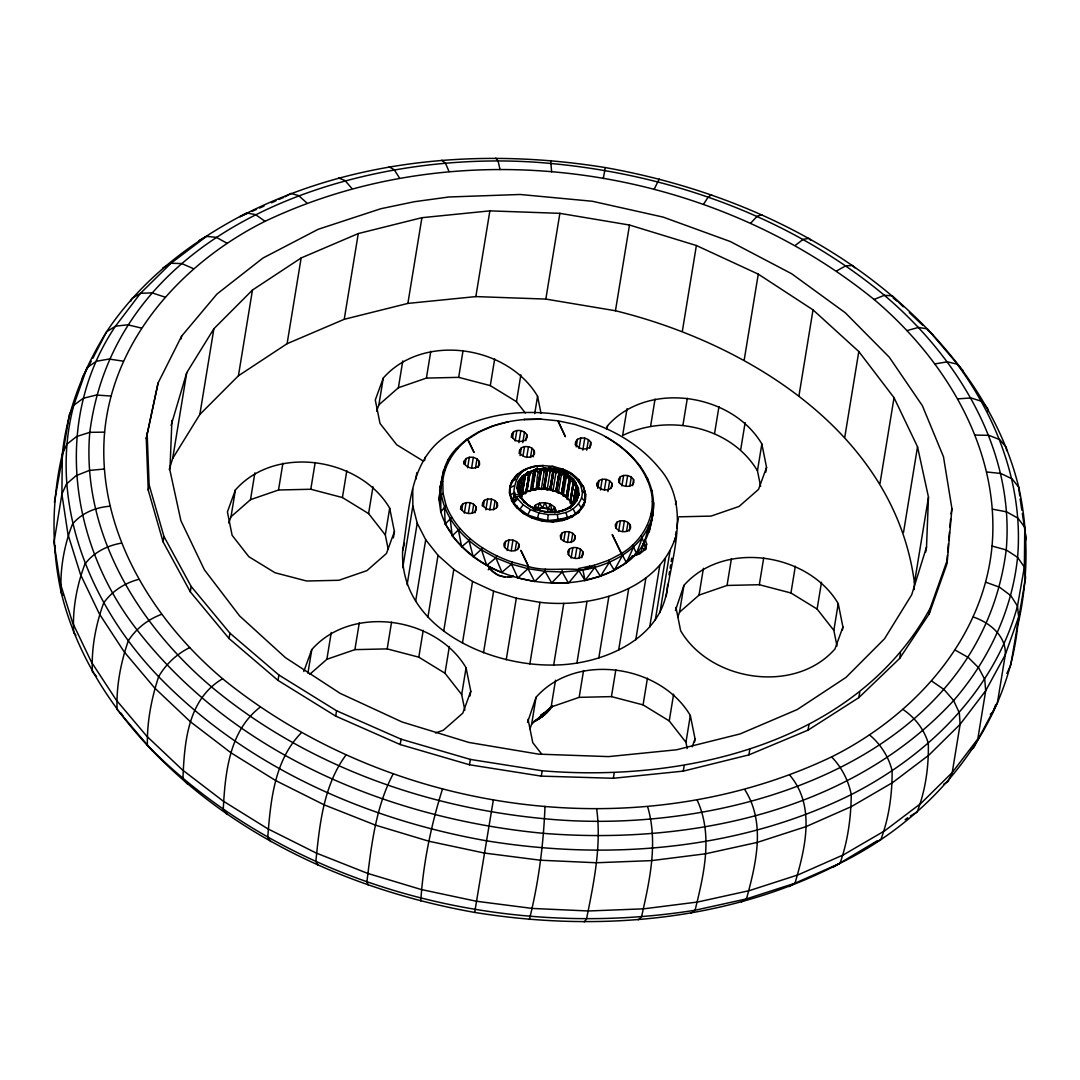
<?xml version="1.0" encoding="UTF-8"?>
<svg xmlns="http://www.w3.org/2000/svg" width="1080" height="1080" viewBox="0 0 1080 1080"><rect width="100%" height="100%" fill="white"/><g stroke="black" fill="none" stroke-linecap="round" stroke-linejoin="round"><path stroke-width="1.5" d="M575.235 478.197L575.235 476.739L577.908 480.533M573.062 504.684L570.335 503.05L570.551 500.607L567.257 499.23L570.145 481.613L569.889 476.361C554.188 457.907 500.04 472.986 522.477 498.65L523.841 501.674L530.442 506.696L542.619 511.339L530.442 506.696L523.841 501.674L519.696 496.233L514.323 497.043L511.907 499.027L511.65 500.634C525.326 524.731 566.892 530.402 583.268 506.452C591.26 490.455 577.058 473.364 561.789 468.882L571.698 473.756L573.467 475.97M265.072 221.306C183.425 262.035 113.36 338.229 104.625 432.149C96.269 528.525 151.173 618.408 222.615 678.74C389.34 814.117 636.457 849.703 831.6 756.891C913.235 716.162 983.313 639.968 992.048 546.048C1000.404 449.671 945.5 359.788 874.058 299.457C707.319 164.079 460.215 128.493 265.072 221.306L255.474 214.583L246.672 212.963C191.673 241.259 140.994 279.828 106.529 331.871C83.511 369.05 67.001 410.387 62.316 454.073C51.745 499.716 51.124 547.047 61.277 592.826C75.398 650.484 107.204 702.176 147.393 745.375C232.821 837.162 352.58 890.716 474.687 912.425C597.456 932.324 728.582 921.537 839.997 863.298C932.094 818.087 1006.79 730.148 1017.684 625.928C1028.255 580.284 1028.876 532.953 1018.724 487.175C1004.603 429.516 972.797 377.825 932.607 334.625C847.179 242.838 727.421 189.284 605.313 167.576C482.544 147.677 351.419 158.463 240.003 216.702L249.007 212.72M55.215 552.731L55.283 546.089M582.282 491.279C583.024 501.404 574.898 509.342 565.933 512.487L567.473 517.644L562.599 520.574L562.721 518.724L552.677 521.762L537.476 518.144L532.319 518.117L519.952 509.112L516.415 507.587L516.969 505.858L515.227 505.845L510.071 495.072L510.151 491.63L509.544 493.223L511.65 500.634L523.476 513.554L537.476 518.144L542.282 520.925C554.823 519.952 567.378 519.21 578.515 512.636L584.928 501.39L585.644 494.087L582.282 491.279L580.392 484.61L576.099 478.359L569.74 472.986M544.995 806.315C543.551 844.303 538.569 882.725 529.403 919.445M524.489 419.513C499.446 421.565 473.904 430.178 456.26 448.767C439.115 465.534 440.991 490.023 440.748 511.893C457.272 563.882 518.306 586.292 568.742 582.822L578.867 570.659C610.47 566.42 645.03 548.262 652.631 514.836C659.515 475.092 624.672 442.719 590.585 429.692L574.911 424.4L557.766 420.782L565.394 436.712L558.09 420.808L540.945 419.162L523.989 419.499L540.945 419.162M651.793 495.153L651.969 490.415L650.646 489.416C644.301 466.088 625.874 448.335 605.367 436.712L606.029 436.955M171.909 420.431L169.938 470.327L180.887 520.682L204.39 569.781L239.625 615.951L285.39 657.612L340.16 693.36L402.044 721.966L468.923 742.46L538.556 754.137L608.539 756.608L676.512 749.79L740.151 733.914L797.283 709.52L845.964 677.43L884.547 638.753L911.696 594.783L926.519 547.047L928.476 497.151L917.528 446.796L894.038 397.697L858.803 351.526L813.024 309.865L758.268 274.131L696.384 245.525L629.492 225.032L559.872 213.341L489.875 210.87L421.916 217.688L358.276 233.564L301.144 257.972L252.464 290.048L213.881 328.738L186.732 372.695L171.099 425.385M914.179 589.532L914.45 582.876L928.476 497.151M519.683 473.675L516.672 474.674L510.246 485.906L509.544 493.223C508.127 475.132 527.607 464.846 543.496 465.601L532.575 466.722L530.145 468.194M542.875 488.12L550.557 489.2L552.919 491.036L556.605 490.995L558.36 493.088L563.072 493.722L562.896 494.788L568.107 498.906M510.071 495.072L514.674 492.413L515.457 494.654L514.323 497.043L516.47 496.787L517.793 498.933L513.972 502.592C512.609 487.242 515.849 469.058 534.533 466.668M562.896 494.788C550.287 487.714 533.615 486.581 521.303 494.91L524.934 474.998L521.775 496.409L524.934 474.998L528.269 471.771L530.159 472.041L533.129 473.742L530.24 491.346L526.662 491.279L521.762 494.37M547.722 519.993L548.168 514.593L557.388 514.445L565.933 512.487M442.76 481.356L443.084 493.439L446.121 505.535L440.748 511.893L439.047 499.595L441.072 482.233L442.76 481.356C444.433 464.468 454.356 449.577 467.613 439.385L474.053 452.466L467.748 439.304L466.276 439.655L467.613 439.385M446.121 505.535C457.218 533.925 484.272 552.447 512.163 562.113L511.475 564.165L517.82 577.908L528.012 568.688L528.471 566.568L520.87 550.314L528.66 566.609C546.426 571.887 565.367 567.459 582.93 570.024L585.09 580.514L584.348 580.54L599.454 576.383L614.318 570.308L622.471 555.417L621.324 553.621L608.702 560.25L594.257 565.299L594.756 567.392L585.09 580.514L578.867 570.659L562.154 571.981L551.515 583.119C577.746 583.835 604.935 578.367 626.441 562.653L621.567 553.487C643.127 540.581 657.356 514.553 650.646 489.416M946.688 563.436L947.417 555.201M947.7 551.907L948.429 543.659M948.726 540.365L949.442 532.116M949.887 527.175L950.603 518.927M947.417 559.737L951.926 508.626L943.475 456.732L922.361 405.689L889.259 357.17L845.222 312.714L791.667 273.753L730.323 241.542L663.161 217.107L592.34 201.258L520.128 194.481L448.848 196.992L414.275 201.731L380.795 208.737L318.154 229.311L262.94 258.053L216.931 294.071L181.602 336.163L158.085 383.008L146.259 438.453L148.244 490.171L163.08 541.85L190.296 591.827L229.028 638.51L278.019 680.387L335.691 716.108L400.208 744.552L469.476 764.775L541.296 776.129L613.332 778.275L683.276 771.12L748.886 754.893L808.043 730.134L858.857 697.613L899.694 658.409L929.246 613.75L946.539 565.096L947.417 559.737L930.123 608.391L929.246 613.75M551.786 583.146L545.049 571.32L545.265 569.16M573.561 503.78C573.264 494.14 581.499 482.693 569.889 476.361C567.095 474.728 564.192 472.945 561.249 475.47L558.36 493.088M440.384 500.769L439.047 499.595L441.072 482.233M613.17 570.47L626.441 562.653C645.948 549.113 653.13 525.433 653.683 502.713L652.334 501.538M666.171 596.619C672.03 554.675 691.605 504.509 659.111 468.005C635.027 438.818 599.144 421.929 562.464 415.071C525.407 409.077 485.757 412.898 452.871 432.014C408.848 455.207 409.901 508.113 402.638 550.638C399.249 627.143 488.389 666.279 553.689 665.024C601.884 664.875 663.808 639.144 667.643 584.402M474.687 912.425L493.398 799.7M574.547 503.253L575.964 493.79L578.367 488.417L575.316 482.031L570.159 477.981L567.257 499.23M541.269 489.443L543.618 488.376L546.764 469.179L544.846 468.045L541.499 469.246L538.015 488.376L535.545 489.969C538.501 483.597 534.289 468.41 544.846 468.045L547.736 469.233L553.946 469.058L559.251 471.569L556.281 490.874L559.615 471.582C555.215 469.368 547.344 466.02 544.144 471.839L541.269 489.443L536.801 488.133L535.545 489.969L532.062 489.375L529.713 491.333M563.207 495.855L566.096 478.251L569.984 477.495L566.919 496.949L563.207 495.855L561.843 493.452L564.827 474.12L561.506 493.371L556.835 491.184L559.615 471.582L547.736 469.233L544.28 488.322L547.142 489.807L549.882 489.159L553.946 469.058L550.557 489.2L553.946 469.058M544.846 468.045L544.86 471.123L541.013 469.044L536.031 468.976L532.413 489.389L535.343 488.552L532.062 489.375L535.059 470.07L538.434 472.365L536.031 468.976L529.443 472.23L525.582 493.533L522.058 493.992L525.528 474.701L528.269 471.771L529.375 472.406L525.582 493.533M538.015 488.376L541.013 469.044L537.408 488.525L540.554 469.327L536.031 468.976L533.129 473.742M543.929 488.295L547.263 468.95L543.618 488.376L545.913 488.106L545.738 489.173M566.987 496.814L564.381 494.748L566.676 496.746L569.889 476.361L565.448 474.633L562.545 471.906L559.615 471.582L556.605 490.995L559.98 471.987L562.545 471.906L564.651 474.174L561.506 493.371M522.058 493.992L525.096 474.728L529.065 473.62L528.269 471.771M529.673 471.987L526.662 491.279L530.159 472.041L535.059 470.07L531.738 489.456L534.776 470.259L529.673 471.987L526.379 491.4L522.396 493.898L525.528 474.701L528.471 475.916M575.087 493.574L574.574 496.814L575.195 493.682M575.586 490.347L576.342 485.501L575.316 482.031L569.984 477.495L566.676 496.746M521.019 481.356L522.261 476.172L525.096 474.728L521.843 494.154M573.831 481.383L570.74 500.837L573.831 481.383L570.551 500.607L573.561 481.235L569.889 476.361L569.079 477.522L565.448 474.633L562.14 493.614L565.164 474.174L561.843 493.452M526.379 491.4L529.443 472.23L526.23 491.603M61.358 463.091L69.255 414.869L73.778 405.23L87.048 367.605L96.35 361.287L109.08 359.033L123.323 361.179M82.067 380.363L82.606 377.028L91.233 361.206M158.085 383.008L146.259 438.453M148.244 490.171L149.121 484.812L147.137 433.094M181.157 338.85L181.602 336.163M169.236 469.557L172.692 458.42L186.732 372.695M163.08 541.85L163.958 536.49L149.121 484.812M172.692 458.42L199.841 414.464L213.881 328.738M190.296 591.827L191.174 586.467L163.958 536.49M199.841 414.464L238.424 375.773L252.464 290.048M228.731 523.017L231.012 516.753L235.4 489.969C275.319 444.474 359.856 457.38 389.691 508.154L394.416 531.59L393.377 537.894M231.012 516.753L250.506 499.662L254.88 472.865M229.028 638.51L229.905 633.15L191.174 586.467M238.424 375.773L287.105 343.697L301.144 257.972M250.506 499.662L278.519 489.996L282.906 463.212M278.019 680.387L278.897 675.027L229.905 633.15M278.519 489.996L310.797 489.254L315.185 462.47M287.105 343.697L344.237 319.302L358.276 233.564M307.908 673.232L311.783 649.593C351.702 604.098 436.239 617.004 466.074 667.791L470.786 691.227L470.016 695.952M388.139 549.005L385.304 534.951L368.59 513.581L342.428 497.543L346.815 470.745M309.825 674.244L326.875 659.286L331.263 632.502M376.61 411.115L378.891 404.851L383.279 378.054C423.198 332.572 507.735 345.478 537.57 396.252L541.039 413.438M368.59 513.581L372.978 486.796M335.691 716.108L336.569 710.762L278.897 675.027M344.237 319.302L407.876 303.413L421.916 217.688M326.875 659.286L354.901 649.634L359.289 622.85M378.891 404.851L398.385 387.747L402.773 360.963M385.304 534.951L389.691 508.154M398.385 387.747L426.398 378.095L430.785 351.311M354.901 649.634L387.18 648.891L391.568 622.094M415.773 479.25L416.867 472.595M402.745 567.675L412.844 506.061L412.722 489.024M424.589 460.62L425.129 457.299M407.12 584.766L417.218 523.152L412.844 506.061M415.611 601.371L425.709 539.757L417.218 523.152M426.398 378.095L458.676 377.352L463.064 350.568M400.208 744.552L401.085 739.192L336.569 710.762M407.876 303.413L475.848 296.595L489.875 210.87M464.832 710.195L461.687 694.575L444.974 673.218L418.811 657.167L423.198 630.383M427.95 616.95L438.035 555.336L425.709 539.757M463.793 464.049L464.279 461.052L466.02 458.582C470.327 455.963 476.537 457.07 479.291 461.417L479.615 464.306L477.873 466.763C473.567 469.395 467.357 468.275 464.603 463.941L464.279 461.052M465.035 464.603L466.02 458.582M460.526 509.423L461.012 506.412L462.74 503.955C467.046 501.323 473.269 502.443 476.01 506.776L476.334 509.679L474.606 512.136C470.3 514.755 464.089 513.648 461.336 509.315L461.012 506.412M467.613 467.748L469.341 457.218M461.754 509.963L462.74 503.955M443.732 631.004L453.816 569.389L438.035 555.336M471.636 467.843L473.364 457.326M464.346 513.108L466.061 502.592M475.524 467.87L476.995 458.851M468.369 513.202L470.084 502.686M525.326 412.992L516.47 401.679L490.307 385.627L494.694 358.844M478.305 467.424L479.291 461.417M444.974 673.218L449.361 646.421M472.257 513.243L473.729 504.225M475.038 512.784L476.01 506.776M482.18 505.832L482.693 502.754L484.38 500.351C488.579 497.786 494.64 498.879 497.327 503.105L497.637 505.926L495.95 508.329C491.751 510.894 485.69 509.8 483.003 505.575L482.693 502.754M483.368 506.507L484.38 500.351M462.443 643.073L472.541 581.458L453.816 569.389M485.851 509.8L487.62 499.014M489.767 509.895L491.535 499.108M461.687 694.575L466.074 667.791M493.574 509.855L495.086 500.607M496.571 507.721L497.327 503.105M516.47 401.679L520.857 374.882M511.299 437.306L511.785 434.295L513.527 431.838C517.82 429.206 524.043 430.326 526.797 434.66L527.121 437.562L525.38 440.019C521.073 442.638 514.863 441.531 512.109 437.198L511.785 434.295M512.541 437.846L513.527 431.838M515.12 440.991L516.848 430.475M483.502 652.779L493.587 591.165L472.541 581.458M518.899 442.598L520.857 430.569M519.115 453.384L519.615 450.293L521.303 447.903C525.501 445.338 531.562 446.418 534.249 450.657L534.56 453.479L532.872 455.882C528.674 458.447 522.612 457.353 519.926 453.127L519.615 450.293M504.644 547.371L505.629 541.364C509.922 538.731 516.145 539.851 518.899 544.185L519.21 547.088L517.482 549.544C513.176 552.163 506.966 551.057 504.212 546.723L503.888 543.821L505.629 541.364M469.476 764.775L470.354 759.416L401.085 739.192M520.047 455.598L521.303 447.903M475.848 296.595L545.832 299.079L559.872 213.341M522.788 442.625L524.502 432.108M507.222 550.517L508.95 540M523.031 455.814L524.543 446.567M525.812 440.667L526.797 434.66M518.886 485.177L521.532 478.157L524.651 478.805L522.261 476.172L524.894 475.173M518.886 494.168L520.196 486.162L519.089 482.261L521.424 478.454L521.856 482.274L520.02 493.479M519.21 493.506L519.737 490.307L518.009 486.351L520.196 486.162M520.061 489.254L520.587 486.054M521.114 482.855L522.261 476.172M511.245 550.611L512.96 540.095M519.993 497.732L520.519 494.532L517.388 488.174L518.521 481.802L521.532 478.157L520.992 481.397M526.702 457.448L528.471 446.661M534.735 413.586L537.57 396.252M515.133 550.652L516.605 541.634M530.51 457.407L532.021 448.16M527.013 491.238L530.159 472.041L534.668 470.421L531.522 489.618L530.24 491.346M518.157 548.694L518.899 544.185M533.237 456.813L534.249 450.657M506.223 659.812L516.308 598.199L493.587 591.165M536.625 489.2L536.801 488.133L539.838 488.12M538.353 488.444L541.499 469.246L544.144 471.839M553.567 469.814L550.22 489.132L553.19 469.854L547.736 469.233L544.59 488.43L545.913 488.106M547.142 489.807L550.031 472.203L553.028 469.962L549.882 489.159M552.919 491.036L555.808 473.432L559.076 471.65L553.986 470.165L550.841 489.362L553.77 469.908L559.251 471.569L555.93 490.846L559.251 471.569M529.862 663.944L539.96 602.33C591.651 608.269 659.705 590.706 676.256 535.005M562.316 493.83L565.448 474.633L566.096 478.251M527.539 722.399L536.044 697.316C575.964 651.834 660.501 664.74 690.336 715.514L695.061 738.95L694.535 742.095M560.48 492.629L566.352 496.611L569.498 477.414M575.208 444.839L575.694 441.828L577.436 439.371C581.742 436.739 587.952 437.859 590.706 442.193L591.03 445.095L589.288 447.552C584.982 450.185 578.772 449.064 576.018 444.731L575.694 441.828M567.027 497.178L570.159 477.981L573.561 481.235L570.254 500.432L573.399 481.235L570.145 481.613M561.033 539.19L562.046 533.034C566.244 530.469 572.306 531.562 574.992 535.788L575.303 538.61L573.615 541.013C569.417 543.577 563.355 542.484 560.668 538.259L560.345 535.437L562.046 533.034M576.207 446.89L577.436 439.371M529.942 728.811L531.657 724.113L536.044 697.316M563.76 540.945L565.286 531.711M579.029 448.524L580.757 438.007M570.335 503.05L573.912 481.882L575.316 482.031L573.224 485.447L576.342 485.501L578.367 488.417C581.661 506.452 560.466 514.526 545.683 511.893L548.559 512.177M570.524 508.491L571.05 505.292L576.504 501.066L578.772 494.951L577.894 489.983L575.195 489.564L572.576 505.562M573.318 503.077L576.207 485.487L575.532 490.293M573.332 505.022L573.845 501.822L577.058 499.041L575.519 497.934L578.205 494.694L577.989 490.482L578.772 494.951L577.017 498.785M567.432 542.579L569.201 531.806M582.808 450.131L584.78 438.102M574.398 503.388L575.964 493.79L578.772 494.951L575.519 497.934C574.412 512.163 554.04 513.432 543.119 511.448M576.99 494.748L578.367 488.417L576.585 485.987L575.788 490.833M568.553 554.904L569.538 548.896C573.845 546.278 580.055 547.385 582.808 551.718L583.133 554.62L581.391 557.077C577.085 559.71 570.875 558.59 568.12 554.256L567.797 551.354L569.538 548.896M571.239 542.538L572.751 533.29M586.697 450.158L588.411 439.641M553.689 665.024L563.774 603.41M571.131 558.05L572.859 547.533M574.236 540.405L574.992 535.788M589.721 448.214L590.706 442.193M914.45 582.876C895.117 434.403 749.615 343.764 615.452 310.757L629.492 225.032M575.154 558.158L576.869 547.628M531.657 724.113L551.138 707.009L555.525 680.225M541.296 776.129L542.174 770.769C685.22 782.69 855.765 743.513 930.123 608.391M579.042 558.185L580.514 549.167M581.823 557.739L582.808 551.718M596.768 486.068L597.281 482.99L598.968 480.587C603.167 478.022 609.228 479.115 611.914 483.341L612.225 486.162L610.538 488.565C606.339 491.13 600.278 490.037 597.591 485.811L597.281 482.99M607.028 428.936L607.554 425.776C647.474 380.295 731.997 393.201 761.846 443.975L766.557 467.411L765.788 472.136M597.713 488.282L598.968 480.587M600.44 490.037L602.208 479.25M604.368 490.131L606.137 479.345M576.909 663.053L586.994 601.425M607.918 491.63L609.687 480.843M611.159 487.958L611.914 483.341M551.138 707.009L579.163 697.356L583.551 670.572M627.035 408.686L622.647 435.483C668.061 413.451 730.728 426.06 757.458 470.772L760.604 486.392M619.326 482.787L620.312 476.78C624.618 474.147 630.828 475.268 633.582 479.601L633.906 482.504L632.164 484.961C627.871 487.593 621.648 486.473 618.894 482.139L618.583 479.237L620.312 476.78M621.905 485.933L623.633 475.416M616.059 528.161L617.045 522.153C621.338 519.52 627.561 520.641 630.315 524.975L630.625 527.864L628.898 530.334C624.591 532.953 618.381 531.832 615.627 527.499L615.303 524.61L617.045 522.153M625.928 486.027L627.656 475.511M618.638 531.306L620.365 520.789M598.793 658.058L608.877 596.444M629.816 486.068L631.287 477.05M622.661 531.401L624.375 520.884M632.596 485.622L633.582 479.601M626.549 531.428L628.02 522.41M629.33 530.982L630.315 524.975M650.673 425.817L655.047 399.033M618.624 650.227L628.708 588.6M579.163 697.356L611.442 696.614L615.83 669.83M645.827 548.991L646.637 543.996L645.206 539.474M682.344 331.25L696.384 245.525M635.783 639.792L645.867 578.178M613.332 778.275L614.21 772.916M649.701 627.102L659.786 565.475M682.952 425.075L687.339 398.291M655.304 620.028L665.402 558.414M675.486 504.401L676.026 501.066M687.204 748.548L685.949 742.298L669.236 720.941L643.073 704.889L647.46 678.105M659.948 612.549L670.032 550.935M669.006 574.83L669.56 571.495M670.1 568.161L670.653 564.84M671.193 561.506L671.733 558.171M674.46 541.526L675.014 538.191M675.554 534.856L676.107 531.522M676.647 528.201L678.281 518.211M675.418 610.497L683.924 585.414C723.843 539.919 808.38 552.825 838.229 603.612L842.94 627.035L842.427 630.194M677.835 616.91L679.536 612.198L683.924 585.414M714.582 433.364L718.97 406.566M669.236 720.941L673.623 694.143M679.536 612.198L699.03 595.107L703.418 568.323M744.228 359.856L758.268 274.131M685.949 742.298L690.336 715.514M683.276 771.12L684.153 765.761M740.745 449.401L745.133 422.618M699.03 595.107L727.043 585.455L731.43 558.657M757.458 470.772L761.846 443.975M727.043 585.455L759.321 584.712L763.709 557.914M798.998 395.59L813.024 309.865M748.886 754.893L749.763 749.534M836.987 646.015L833.841 630.396L817.115 609.039L790.952 592.988L795.339 566.204M844.763 437.265L858.803 351.526M817.115 609.039L821.502 582.242M808.043 730.134L808.92 724.775M833.841 630.396L838.229 603.612M879.998 483.421L894.038 397.697M858.857 697.613L859.734 692.253M903.501 532.521L917.528 446.796M899.694 658.409L900.572 653.049M925.709 551.988L926.519 547.047M951.048 513.986L951.926 508.626M1025.46 540.986L1026 537.664L1022.341 513.459M575.788 490.779L576.585 485.987L576.464 489.753L578.367 488.417M531.522 489.618L534.776 470.259M566.352 496.611L569.673 477.387M573.332 503.077L574.979 493.493M54.419 502.295L61.074 464.724M519.899 489.335L520.466 486.122M521.046 482.895L521.896 478.062M603.274 178.497L605.313 167.576M532.062 489.375L535.558 470.192M651.659 520.074L652.631 514.836L651.294 513.486M573.224 485.447L573.912 481.882M652.631 514.836L649.242 531.981L648.851 526.46L647.582 524.948M576.504 501.066L576.882 499.298L573.845 501.822L574.708 502.767L576.504 501.066L573.939 501.93M534.182 509.72L535.181 505.373C541.013 501.066 549.531 502.24 554.567 507.236L556.457 511.178M547.519 511.785L548.276 508.626L551.205 509.652M402.638 550.638L404.514 543.173M537.206 467.492L537.557 466.142M447.309 463.644L448.592 459.068L450.185 458.527M537.476 518.144L538.933 512.933L530.388 509.598L523.165 504.806L517.793 498.933M648.851 526.46L644.125 543.24L642.546 543.793L644.125 543.24L641.264 535.613M511.907 499.027L510.516 495.342L509.8 487.917L511.907 480.857L517.293 475.902M567.473 517.644L567.054 519.008L571.482 515.633L571.442 517.455L581.472 508.073L578.529 503.874M528.66 566.609L528.012 568.688L534.654 581.499L545.049 571.32L562.154 571.981L568.229 582.795M443.88 471.704L445.73 465.966M442.544 788.873C431.055 825.08 423.252 863.258 420.768 900.95M646.637 543.996L644.801 549.747L639.562 554.054L631.962 556.092M441.032 484.569L440.087 487.471L443.489 470.327L445.149 469.611M535.086 510.381L537.543 508.815L539.487 503.105L542.484 507.964L536.558 508.896L542.484 507.964L544.981 502.673L547.695 508.788L553.041 511.515M995.72 704.552L992.952 712.395L990.293 714.191M235.4 489.969L227.407 511.893L232.132 535.329L248.846 556.7L275.009 572.738L306.639 581.013L338.918 580.27L366.93 570.618L386.424 553.527L394.416 531.59M383.279 378.054L375.287 399.992L380.012 423.428L396.725 444.785L422.888 460.836M303.791 671.531L311.783 649.593M470.786 691.227L462.794 713.151L443.313 730.255L435.524 732.928M606.407 428.922L607.554 425.776M766.557 467.411L758.565 489.348L739.085 506.439L711.072 516.092L678.78 516.834M692.199 746.779L695.061 738.95M842.94 627.035L834.948 648.972C795.029 694.467 710.491 681.561 680.657 630.788L675.932 607.351M562.545 471.906L561.249 475.47L559.98 471.987M634.986 553.946L636.471 553.554L642.452 537.273M519.588 495.437L520.519 494.532L515.457 494.654M654.129 189.324L659.232 179.05M519.669 495.194L518.144 490.874L519.737 490.307L517.388 488.174L518.103 486.959M645.638 549.734L645.638 547.263L642.681 544.941L641.534 550.813L636.215 555.039M513.972 502.592L516.47 496.787M566.73 509.045L574.412 503.24L571.739 506.223L561.479 510.989M626.441 562.653L633.582 547.007L632.515 545.211M552.474 705.699L544.495 715.095L535.113 721.089C542.201 717.876 546.926 711.923 552.056 706.59L550.368 708.264M439.047 499.595L441.396 494.492L443.084 493.439M130.545 301.469L131.936 298.472L140.468 293.328L170.951 263.264L206.51 236.358L216.365 237.357L227.205 243.365M441.396 494.492C445.149 518.144 462.092 537.233 481.586 549.963L486.689 565.353L495.869 557.874L496.773 555.903M1006.871 673.394L1010.745 665.132L1025.582 577.706L1024.367 567.081L1024.785 527.269L1017.981 518.211L1006.628 511.853L992.426 509.152M393.12 773.996C375.664 807.178 371.439 845.14 366.903 881.766L368.348 885.168M527.971 514.431L530.388 509.598M92.799 358.331L106.529 331.871L115.493 326.16L140.468 293.328L152.05 292.856L164.93 297.094M566.77 509.004L570.78 506.615M533.831 721.346L541.863 716.81L549.72 709.911L549.544 708.466L544.901 712.584L543.159 715.567L537.233 719.699M533.075 508.923L535.181 505.373L537.543 508.815M578.515 512.636L583.2 504.738L583.268 506.452L585.374 499.392L584.847 493.844L585.644 494.087M470.3 538.92L469.004 540.635L473.216 556.713L482.706 548.114M521.424 478.454L518.521 481.802L518.171 486.27L518.521 481.802L519.413 481.977L521.438 478.629M599.454 576.383L600.426 576.315L609.417 562.275L608.702 560.25M345.789 755.271C323.325 785.849 319.586 825.053 315.832 861.557L318.168 865.31M703.553 204.201L708.291 196.925L711.653 194.832M547.317 712.247L548.788 710.154M519.952 509.112L523.165 504.806M584.172 921.915L586.494 919.148C593.757 882.941 601.722 845.748 596.633 808.65M301.199 732.942C274.172 760.428 270.608 801.13 267.732 837.459L270.877 841.63M481.586 549.963L495.869 557.874L502.132 572.616C482.571 564.894 465.494 551.826 452.183 535.802L459.905 528.579M750.884 222.925L757.175 216.257L761.832 214.691M450.752 532.116L445.176 524.07L451.764 517.361M520.695 472.716L523.733 469.854L526.567 469.476M259.956 707.319C228.866 731.309 225.167 773.685 223.222 809.811L227.151 814.455M625.104 562.923L632.515 556.2M539.055 717.782L544.901 712.584L546.737 712.922L536.976 719.456M638.24 919.809L641.507 917.001C649.485 881.159 658.327 842.994 647.636 806.666M501.687 572.481L511.475 564.165L528.012 568.688L545.049 571.32M462.645 547.277L461.619 546.777L469.004 540.635M795.461 245.255L803.21 239.315L809.123 238.37L810.702 240.449M488.187 569.795L490.617 567.945L492.318 570.875L497.313 574.803M833.328 867.038L877.446 840.659M905.108 819.734L907.74 817.736M222.615 678.74C187.501 699.367 184.41 742.446 182.925 778.977L187.542 784.148M690.889 913.14L695.075 910.224L746.469 898.898L795.002 883.197L839.997 863.298C847.773 841.644 851.027 817.601 851.256 794.583C848.435 780.408 841.671 767.273 831.6 756.891M970.907 749.763L973.472 748.13L997.394 702.972L1005.291 654.75L1018.643 616.91L1017.482 606.056L1024.367 567.081L1017.576 557.334L1006.223 549.95L992.048 546.048M467.748 439.304L479.561 431.838L493.263 425.925L508.37 421.767L507.627 421.794M741.407 902.016L746.469 898.898C756.027 863.96 765.99 822.879 744.917 789.885M943.799 784.107L948.065 781.529L952.236 772.524L977.805 738.936L985.702 690.714L984.731 679.414L978.615 667.737L968.274 657.464L955.301 650.16M189.675 647.595C176.701 654.008 165.929 664.146 158.639 676.647C151.457 698.517 146.867 722.372 147.393 745.375C287.523 887.112 501.093 941.153 695.075 910.224C703.809 874.814 713.327 835.312 697.275 800.375M162.945 267.867L170.951 263.264L181.724 263.56L193.657 268.731M910.386 815.967L917.055 812.133C925.479 790.789 928.881 766.355 928.301 743.404C924.237 729.405 914.976 717.633 903.002 709.466M284.999 196.803L290.898 193.428L298.553 195.548L306.788 202.878M789.102 886.572L795.002 883.197C805.154 848.515 815.818 806.085 789.885 775.318M540.567 715.054L544.901 712.584M199.138 240.489L206.51 236.358M582.93 570.024L589.653 566.244L586.872 569.147L594.257 565.299L578.583 568.512L578.867 570.659M873.49 843.642L880.862 839.511C889.002 818.019 892.31 793.773 892.121 770.783C888.665 756.675 880.591 744.147 869.467 734.846M836.716 270.877L845.816 265.788L852.849 265.545L854.82 267.867M566.177 509.301L556.605 512.001L544.28 511.596M509.8 487.917L514.039 485.73M577.679 495.477L578.205 494.694M161.582 614.318C147.987 619.367 136.202 628.506 128.331 640.737C120.771 662.445 116.168 686.502 117.086 709.466L152.618 751.127M252.005 211.397L256.5 209.399M259.497 208.076L264.006 206.091M271.499 202.77L276.007 200.786M279.005 199.463L283.5 197.478M874.058 299.457L884.372 295.299L892.458 295.853L903.191 306.815M511.907 480.857L515.93 479.372M552.677 521.762L557.982 519.817L557.388 514.445M138.726 579.339C124.727 583.052 112.064 591.084 103.667 602.991C95.756 624.537 91.192 648.81 92.421 671.72L96.525 676.404M513.405 576.369L508.113 577.287M906.998 330.601L918.392 327.456L927.383 328.874L962.915 370.535M456.26 448.767L457.731 448.362M121.406 543.132C107.217 545.549 93.839 552.38 84.983 563.936C76.761 585.346 72.266 609.795 73.724 632.664L75.897 635.229M513.459 576.234C504.698 578.637 494.654 575.14 489.011 568.039L488.052 565.029M516.672 474.674L520.209 473.81M531.198 489.443L534.006 488.781M571.199 506.331L571.05 505.292M555.593 512.069L560.777 511.178L556.605 512.001M109.863 506.21C95.675 507.37 81.756 512.919 72.522 524.097C64.22 544.604 59.549 570.807 61.277 592.826L63.18 595.215M548.816 467.087L552.893 466.385L562.856 469.193L567.202 472.878M935.091 363.893L947.403 361.827L957.177 364.163C998.109 419.432 1023.503 487.931 1017.576 557.334C1012.095 610.497 988.497 660.366 953.627 700.555C850.946 811.904 689.351 845.033 543.51 833.341C389.839 818.762 233.415 754.218 136.931 629.721C69.795 543.524 52.488 419.567 115.493 326.16L127.724 324.81L141.372 328.05M562.572 510.354L564.908 509.976L563.504 510.084M478.4 432.014L479.561 431.838M104.247 469.044L89.383 470.421L76.113 475.673L66.46 484.002L61.898 494.114L54 542.336L60.102 582.674L72.63 622.769L91.436 662.054L116.249 700.029L146.732 736.155L182.493 769.959L223.034 800.982L267.8 828.792L316.197 853.025L367.565 873.356L421.214 889.515L476.415 901.26L532.427 908.442L588.479 910.98L643.829 908.82L697.721 902.003L749.426 890.609L798.241 874.8L843.521 854.793L884.642 830.858L921.038 803.304L952.236 772.524L960.134 724.302L959.31 712.814L953.627 700.555L943.947 689.432L931.743 681.102M492.305 425.993L493.263 425.925M957.947 398.871L971.014 397.953L981.41 401.261L987.579 408.281L987.917 411.494M549.383 512.231L554.81 512.149M104.625 432.149L89.789 432.338L76.532 436.563L66.879 444.19L62.316 454.073L61.898 494.114L67.999 534.452L80.528 574.547L99.333 613.832L124.146 651.807L154.629 687.933L190.391 721.737L230.931 752.76L275.697 780.57L324.095 804.816L375.462 825.134L429.111 841.293L484.313 853.038L540.324 860.22L596.376 862.758L651.726 860.598L705.618 853.78L757.323 842.387L806.139 826.578L851.418 806.571L892.539 782.636L928.935 755.082L960.134 724.302L985.702 690.714L1005.291 654.75C1006.398 635.985 989.604 622.512 973.35 617.018M555.174 512.123C548.127 513.337 533.912 509.207 531.333 507.155M558.995 469.166L562.856 469.193M975.267 435.065L988.902 435.335L999.783 439.641L1006.277 447.336L1006.641 450.63M539.649 488.201L536.801 488.133L537.111 488.754M111.024 396.036L96.377 395.037L83.309 398.264L73.778 405.23C47.871 503.186 90.585 606.042 158.639 676.647C245.538 766.341 364.568 819.18 486.351 840.766C608.85 860.774 738.976 850.136 851.256 794.583C927.585 755.716 994.639 690.593 1017.482 606.056L1010.799 595.634L999.621 587.25L985.649 582.161M548.924 512.204L547.466 512.069M542.538 465.548L552.893 466.385L556.511 468.464M540.459 507.816L548.276 508.626M986.81 471.987L1000.823 473.472L1012.028 478.805L1018.724 487.175L1019.736 495.869M519.413 481.977L521.856 482.274M505.305 577.193L498.474 575.478M542.133 507.938L548.019 508.869L550.436 504.171L552.15 511.124L554.567 507.236L554.89 513.054M470.354 759.416L542.174 770.769M545.832 299.079L615.452 310.757M516.308 598.199L539.96 602.33M538.933 512.933L548.168 514.593M568.701 473.162L571.698 473.756M538.582 510.287L542.295 511.272L537.071 509.76M548.924 488.754L551.934 489.389M534.654 581.499L518.036 577.962M458.676 377.352L490.307 385.627M759.321 584.712L790.952 592.988M310.797 489.254L342.428 497.543M611.442 696.614L643.073 704.889M387.18 648.891L418.811 657.167M512.163 562.113L528.471 566.568M338.594 177.984L344.993 180.509L351.756 188.312M495.869 557.874L511.475 564.165M618.651 445.244L619.502 445.595M473.216 556.713L474.08 557.064M522.288 499.675L519.696 496.233L526.351 503.766M530.442 506.696L536.274 509.463M630.086 455.031L631.098 455.531M576.099 478.359L578.772 479.723L581.202 484.718L583.538 486.675L584.672 491.967L584.591 490.374M389.111 166.86L394.187 169.681L399.398 177.822M639.374 465.858L640.535 466.506M580.392 484.61L583.538 486.675M646.299 477.414L647.555 478.238L647.676 481.383M893.174 298.04L897.075 301.023M441.761 160.191L445.46 163.188L449.037 171.531M522.747 500.162L525.555 502.47M523.841 501.674L525.987 503.429M909.32 312.606L922.806 325.35M927.707 329.994L932.607 334.625M642.681 547.979L644.652 549.963M581.648 497.867L584.928 501.39M541.62 754.002L532.778 742.689L528.053 719.253M547.736 469.233L550.031 472.203M495.828 158.085L498.123 161.136L500.026 169.547M569.417 499.932L572.009 503.618M121.028 713.084L122.823 715.838M594.756 567.392L600.426 576.315M609.417 562.275L614.318 570.308M553.986 470.165L555.808 473.432M621.567 553.487L612.212 534.56L621.324 553.621M573.156 508.869L575.505 513.635M633.582 547.007L636.471 553.554M644.234 543.591L645.165 546.048M518.238 490.752L517.388 488.174L518.144 490.874M550.598 160.556L551.678 171.882M578.772 479.723L579.69 483.071M458.46 530.145L461.619 546.777M1020.141 498.933L1021.856 510.233M518.373 491.454L518.683 494.1M450.212 518.764L452.183 535.802M444.474 506.776L445.176 524.07M562.113 569.808L562.154 571.981M577.989 490.482L578.043 494.451M89.789 432.338C81.148 531.86 137.849 624.686 211.626 686.975C305.1 764.829 424.224 807.476 544.55 818.735C727.92 836.811 978.98 761.805 1006.223 549.95C1014.849 450.414 958.163 357.588 884.372 295.299C790.898 217.445 671.774 174.798 551.448 163.539C368.077 145.476 117.032 220.469 89.789 432.338M574.074 500.04L573.561 503.28L574.115 500.081M577.894 489.983L577.125 494.829L577.894 489.983M576.558 485.676L575.775 490.536L576.558 485.676M529.619 505.845L526.649 503.995L530.753 506.817L529.619 505.845"/></g></svg>
